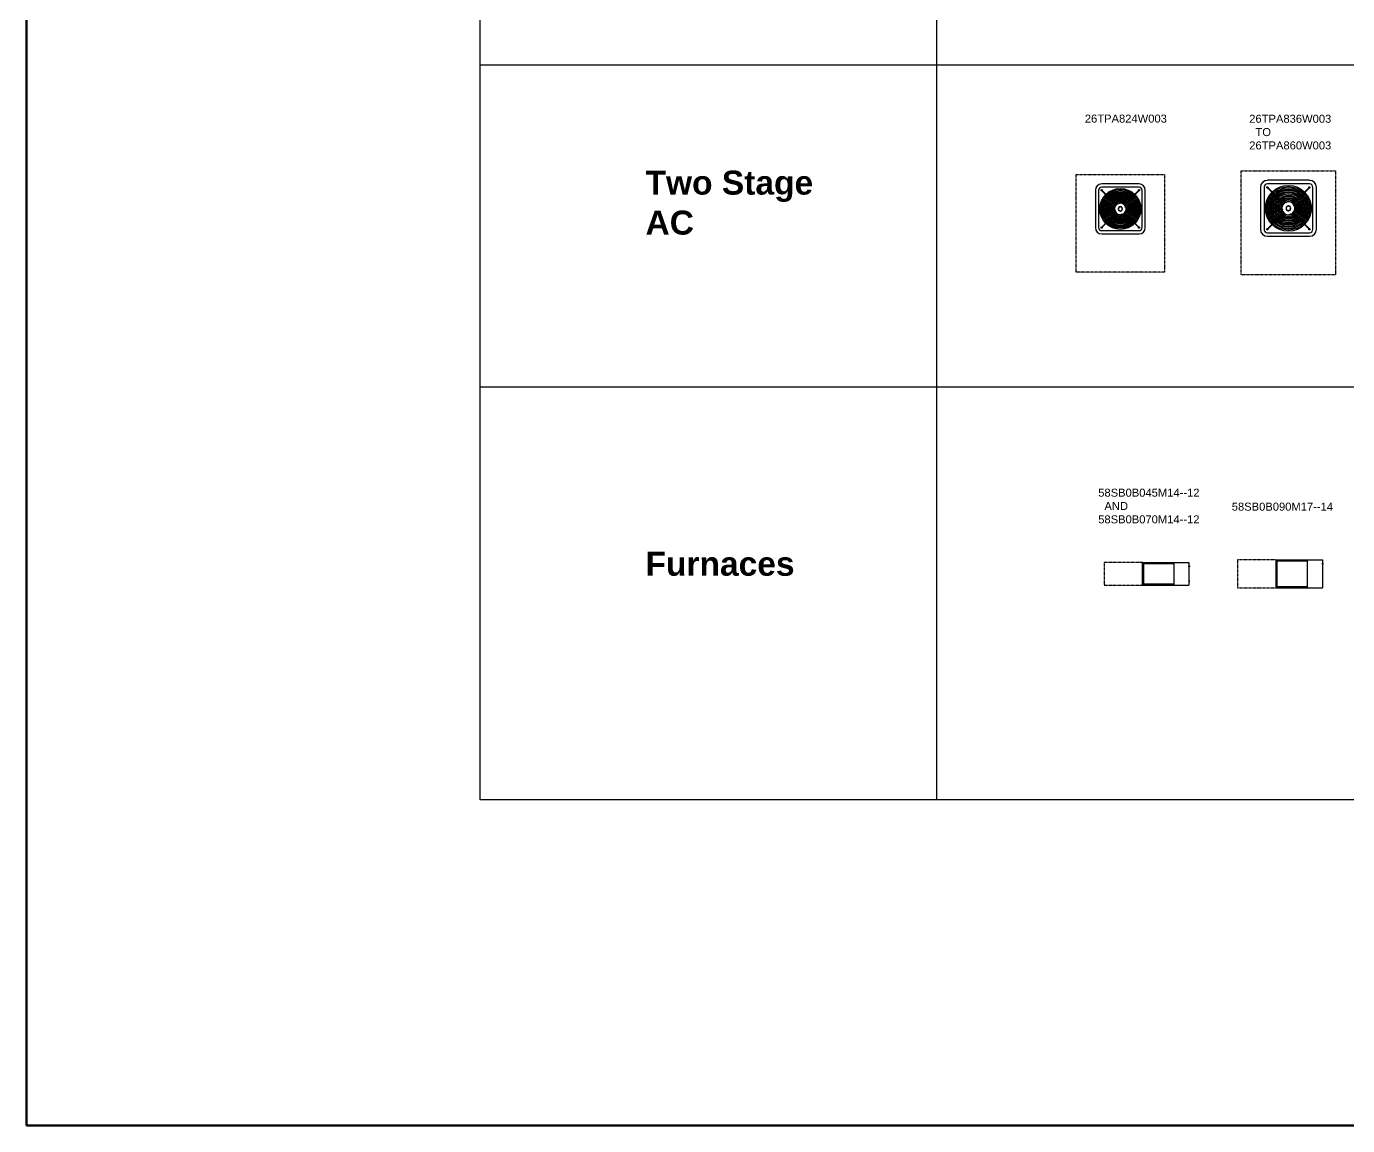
# Model space of a CAD drawing. Header units: inches. Extents: x 2025 to 34930, y -6955 to 4650.
# Drawn here: x 27323 to 28149, y 89 to 776 of the extents above; entities that cross this region are included whole.
import ezdxf

# ---------------------------------------------------------------- set-up
doc = ezdxf.new("R2010")
doc.units = ezdxf.units.IN
doc.header["$MEASUREMENT"] = 0
doc.linetypes.add('CENTER', pattern=[0.6, 0.375, -0.075, 0.075, -0.075])
doc.layers.add('M-HVAC-EXHS-DUCT', color=3, linetype='Continuous', lineweight=50)
doc.styles.add('style1', font='arial.ttf', dxfattribs={"height": 5})
doc.styles.add('TITLE', font='arialbd.ttf')

# ---------------------------------------------------------------- blocks, each defined once
blk = doc.blocks.new('26TPA824W003')
at = {"linetype": 'CENTER'}
for p, q in [((59.94, -1856.98), (59.94, -1795.79)), ((59.94, -1795.79), (115.12, -1795.79)), ((115.12, -1795.79), (115.12, -1856.98)), ((115.12, -1856.98), (59.94, -1856.98))]:
    blk.add_line(p, q, dxfattribs=at)
for p, q in [((71.94, -1805.71), (71.94, -1829.05)), ((73.96, -1805.71), (73.96, -1829.05)), ((99.2, -1801.79), (75.86, -1801.79)), ((99.2, -1803.81), (75.86, -1803.81)), ((84.6, -1814.64), (76.02, -1806.06)), ((84.79, -1814.45), (76.21, -1805.87)), ((90.27, -1814.45), (98.85, -1805.87)), ((90.46, -1814.64), (99.04, -1806.06)), ((101.1, -1829.05), (101.1, -1805.71)), ((103.12, -1829.05), (103.12, -1805.71)), ((73.96, -1817.25), (83.52, -1817.25)), ((73.96, -1817.52), (83.52, -1817.52)), ((84.6, -1820.12), (76.02, -1828.7)), ((84.79, -1820.31), (76.21, -1828.89)), ((90.27, -1820.31), (98.85, -1828.89)), ((90.46, -1820.12), (99.04, -1828.7)), ((91.54, -1817.25), (101.1, -1817.25)), ((91.54, -1817.52), (101.1, -1817.52)), ((75.86, -1830.95), (99.2, -1830.95)), ((75.86, -1832.98), (99.2, -1832.98))]:
    blk.add_line(p, q)
for centre, radius in [((87.53, -1817.38), 12.78), ((87.53, -1817.38), 12.1), ((75.86, -1805.71), 0.387), ((87.53, -1817.38), 11.43), ((87.53, -1817.38), 10.75), ((87.53, -1817.38), 10.08), ((99.2, -1805.71), 0.387), ((87.53, -1817.38), 9.4), ((87.53, -1817.38), 8.73), ((87.53, -1817.38), 8.06), ((87.53, -1817.38), 7.38), ((87.53, -1817.38), 6.71), ((87.53, -1817.38), 6.03), ((87.53, -1817.38), 5.36), ((87.53, -1817.38), 4.68), ((87.53, -1817.38), 4.01), ((86.51, -1814.13), 0.0994), ((84.25, -1818.38), 0.0994), ((88.58, -1820.62), 0.0994), ((90.75, -1816.32), 0.0994), ((75.86, -1829.05), 0.387), ((99.2, -1829.05), 0.387)]:
    blk.add_circle(centre, radius)
for centre, radius, start, end in [((75.86, -1805.71), 3.92, 90, 180), ((75.86, -1805.71), 1.9, 90, 180), ((99.2, -1805.71), 3.92, 0, 90), ((99.2, -1805.71), 1.9, 0, 90), ((87.53, -1817.38), 3.74, 114.01996, 191.84574), ((87.53, -1817.38), 3.61, 114.25319, 191.6125), ((86.03, -1814.03), 0.0678, 287.81031, 120.45856), ((87.53, -1817.38), 1.36, 112.62519, 192.72634), ((86.82, -1813.77), 0.0734, 130.31031, 265.31031), ((87.53, -1817.38), 3.74, 24.45792, 101.60065), ((87.53, -1817.38), 3.61, 24.49827, 101.36742), ((87.03, -1816.19), 0.0674, 292.62519, 112.62519), ((87.27, -1816.12), 0.0674, 101.73713, 281.73713), ((87.53, -1817.38), 1.36, 23.26936, 101.73713), ((87.53, -1817.38), 1.22, 23.26936, 101.73713), ((90.87, -1815.86), 0.0675, 202.30066, 24.45805), ((83.93, -1818.12), 0.0674, 191.6125, 11.6125), ((84.18, -1818.9), 0.0678, 18.05539, 210.70364), ((87.53, -1817.38), 3.74, 204.26504, 281.60065), ((87.53, -1817.38), 3.61, 204.49827, 281.36742), ((86.27, -1817.67), 0.0674, 192.72634, 12.72634), ((86.36, -1817.92), 0.0674, 24.81233, 204.81233), ((87.53, -1817.38), 1.36, 204.81233, 282.23415), ((87.53, -1817.38), 1.22, 112.62519, 192.72634), ((87.53, -1817.38), 1.22, 204.81233, 282.23415), ((87.8, -1818.64), 0.0674, 282.23415, 102.23415), ((88.07, -1818.55), 0.0674, 114.74282, 294.74282), ((87.53, -1817.38), 1.22, 294.74282, 11.26847), ((87.53, -1817.38), 1.36, 294.74282, 11.26847), ((88.26, -1820.98), 0.0678, 275.16205, 107.81031), ((88.71, -1816.87), 0.0674, 203.26936, 23.26936), ((88.79, -1817.13), 0.0674, 11.26847, 191.26847), ((89.04, -1820.73), 0.0674, 114.25319, 294.25319), ((87.53, -1817.38), 3.61, 294.25319, 11.6125), ((87.53, -1817.38), 3.74, 294.01996, 11.65286), ((91.13, -1816.64), 0.0674, 11.6125, 191.6125), ((75.86, -1829.05), 3.92, 180, 270), ((75.86, -1829.05), 1.9, 180, 270), ((99.2, -1829.05), 3.92, 270, 0), ((99.2, -1829.05), 1.9, 270, 0)]:
    blk.add_arc(centre, radius, start, end)
blk = doc.blocks.new('26TPA836W003')
at = {"linetype": 'CENTER'}
for p, q in [((163.04, -1858.51), (163.04, -1793.51)), ((163.04, -1793.51), (222.04, -1793.51)), ((222.04, -1793.51), (222.04, -1858.51)), ((222.04, -1858.51), (163.04, -1858.51))]:
    blk.add_line(p, q, dxfattribs=at)
for p, q in [((205.64, -1799.51), (179.44, -1799.51)), ((175.04, -1803.92), (175.04, -1830.11)), ((177.31, -1803.92), (177.31, -1830.11)), ((205.64, -1801.78), (179.44, -1801.78)), ((189.25, -1813.94), (179.62, -1804.31)), ((189.46, -1813.73), (179.83, -1804.1)), ((195.61, -1813.73), (205.24, -1804.1)), ((195.82, -1813.94), (205.45, -1804.31)), ((207.77, -1830.11), (207.77, -1803.92)), ((210.04, -1830.11), (210.04, -1803.92)), ((177.31, -1816.86), (188.04, -1816.86)), ((177.31, -1817.17), (188.04, -1817.17)), ((189.25, -1820.09), (179.62, -1829.72)), ((189.46, -1820.3), (179.83, -1829.93)), ((195.61, -1820.3), (205.24, -1829.93)), ((195.82, -1820.09), (205.45, -1829.72)), ((197.03, -1816.86), (207.77, -1816.86)), ((197.03, -1817.17), (207.77, -1817.17)), ((179.44, -1832.24), (205.64, -1832.24)), ((179.44, -1834.51), (205.64, -1834.51))]:
    blk.add_line(p, q)
for centre, radius in [((192.54, -1817.01), 14.34), ((192.54, -1817.01), 13.58), ((179.44, -1803.92), 0.434), ((192.54, -1817.01), 12.82), ((192.54, -1817.01), 12.07), ((192.54, -1817.01), 11.31), ((192.54, -1817.01), 10.55), ((192.54, -1817.01), 9.8), ((205.64, -1803.92), 0.434), ((192.54, -1817.01), 9.04), ((192.54, -1817.01), 8.28), ((192.54, -1817.01), 7.53), ((192.54, -1817.01), 6.77), ((192.54, -1817.01), 6.01), ((192.54, -1817.01), 5.26), ((192.54, -1817.01), 4.5), ((191.39, -1813.37), 0.112), ((196.15, -1815.82), 0.112), ((188.85, -1818.14), 0.112), ((193.72, -1820.65), 0.112), ((179.44, -1830.11), 0.434), ((205.64, -1830.11), 0.434)]:
    blk.add_circle(centre, radius)
for centre, radius, start, end in [((179.44, -1803.92), 4.4, 90, 180), ((205.64, -1803.92), 4.4, 0, 90), ((179.44, -1803.92), 2.13, 90, 180), ((205.64, -1803.92), 2.13, 0, 90), ((192.54, -1817.01), 4.2, 114.01996, 191.84574), ((192.54, -1817.01), 4.05, 114.25319, 191.6125), ((190.85, -1813.25), 0.0761, 287.81031, 120.45856), ((192.54, -1817.01), 1.52, 112.62519, 192.72634), ((192.54, -1817.01), 1.37, 112.62519, 192.72634), ((191.75, -1812.97), 0.0824, 130.31031, 265.31031), ((192.54, -1817.01), 4.2, 24.45792, 101.60065), ((192.54, -1817.01), 4.05, 24.49827, 101.36742), ((191.98, -1815.68), 0.0757, 292.62519, 112.62519), ((192.24, -1815.6), 0.0757, 101.73713, 281.73713), ((192.54, -1817.01), 1.52, 23.26936, 101.73713), ((192.54, -1817.01), 1.37, 23.26936, 101.73713), ((192.54, -1817.01), 4.2, 294.01996, 11.65286), ((196.29, -1815.31), 0.0757, 202.30066, 24.45805), ((196.57, -1816.18), 0.0757, 11.6125, 191.6125), ((188.5, -1817.84), 0.0757, 191.6125, 11.6125), ((188.78, -1818.72), 0.0761, 18.05539, 210.70364), ((192.54, -1817.01), 4.2, 204.26504, 281.60065), ((192.54, -1817.01), 4.05, 204.49827, 281.36742), ((191.13, -1817.33), 0.0757, 192.72634, 12.72634), ((191.22, -1817.62), 0.0757, 24.81233, 204.81233), ((192.54, -1817.01), 1.52, 204.81233, 282.23415), ((192.54, -1817.01), 1.37, 204.81233, 282.23415), ((192.84, -1818.43), 0.0757, 282.23415, 102.23415), ((193.14, -1818.33), 0.0757, 114.74282, 294.74282), ((192.54, -1817.01), 1.37, 294.74282, 11.26847), ((192.54, -1817.01), 1.52, 294.74282, 11.26847), ((193.36, -1821.05), 0.0761, 275.16205, 107.81031), ((193.87, -1816.44), 0.0757, 203.26936, 23.26936), ((193.95, -1816.73), 0.0757, 11.26847, 191.26847), ((194.23, -1820.77), 0.0757, 114.25319, 294.25319), ((192.54, -1817.01), 4.05, 294.25319, 11.6125), ((179.44, -1830.11), 4.4, 180, 270), ((179.44, -1830.11), 2.13, 180, 270), ((205.64, -1830.11), 4.4, 270, 0), ((205.64, -1830.11), 2.13, 270, 0)]:
    blk.add_arc(centre, radius, start, end)
blk = doc.blocks.new('58SB0B045M14--12')
at = {"linetype": 'CENTER'}
for p, q in [((81.37, -2038.35), (57.37, -2038.35)), ((57.37, -2038.35), (57.37, -2052.54)), ((57.37, -2052.54), (81.37, -2052.54))]:
    blk.add_line(p, q, dxfattribs=at)
for p, q in [((81.37, -2052.54), (81.37, -2038.35)), ((81.37, -2038.35), (110.37, -2038.35)), ((82.12, -2039.1), (81.37, -2038.35)), ((101.12, -2052.54), (101.12, -2038.35)), ((110.37, -2038.35), (110.37, -2052.54)), ((82.12, -2051.79), (82.12, -2039.1)), ((82.12, -2039.1), (101.12, -2039.1)), ((82.12, -2051.79), (81.37, -2052.54)), ((81.37, -2052.54), (110.37, -2052.54)), ((82.12, -2051.79), (101.12, -2051.79))]:
    blk.add_line(p, q)
for points in [[(110.37, -2040.48), (110.63, -2040.48), (110.63, -2041.19), (110.37, -2041.19)], [(110.37, -2050.41), (110.63, -2050.41), (110.63, -2049.7), (110.37, -2049.7)]]:
    blk.add_lwpolyline(points, close=True)
blk = doc.blocks.new('58SB0B090M17--14')
at = {"linetype": 'CENTER'}
for p, q in [((180.31, -2035.53), (156.31, -2035.53)), ((156.31, -2035.53), (156.31, -2053.03)), ((156.31, -2053.03), (180.31, -2053.03))]:
    blk.add_line(p, q, dxfattribs=at)
for p, q in [((180.31, -2035.53), (209.31, -2035.53)), ((181.06, -2036.28), (180.31, -2035.53)), ((180.31, -2053.03), (180.31, -2035.53)), ((181.06, -2052.28), (181.06, -2036.28)), ((181.06, -2036.28), (200.06, -2036.28)), ((200.06, -2053.03), (200.06, -2035.53)), ((209.31, -2035.53), (209.31, -2053.03)), ((181.06, -2052.28), (180.31, -2053.03)), ((180.31, -2053.03), (209.31, -2053.03)), ((181.06, -2052.28), (200.06, -2052.28))]:
    blk.add_line(p, q)
for points in [[(209.31, -2037.66), (209.56, -2037.66), (209.56, -2038.36), (209.31, -2038.36)], [(209.31, -2050.9), (209.56, -2050.9), (209.56, -2050.19), (209.31, -2050.19)]]:
    blk.add_lwpolyline(points, close=True)

msp = doc.modelspace()

# ---------------------------------------------------------------- linework, layer by layer
for p, q in [((27891.59, 2792.2), (27891.59, 292.94)), ((27606.48, 752.42), (30358.53, 752.42)), ((27606.48, 551.15), (30358.53, 551.15))]:
    msp.add_line(p, q)
msp.add_lwpolyline([(30358.53, 292.94), (27606.48, 292.94), (27606.48, 2792.2), (30358.53, 2792.2)])
at = {"layer": 'M-HVAC-EXHS-DUCT'}
msp.add_lwpolyline([(27322.97, 3394.72), (34930.35, 3394.72), (34930.35, 89.34), (27322.97, 89.34)], close=True, dxfattribs=at)

# ---------------------------------------------------------------- block references
for name, p in [('26TPA836W003', (27919, 2479.75)), ('26TPA824W003', (27919, 2479.75)), ('58SB0B045M14--12', (27939, 2479.75)), ('58SB0B090M17--14', (27923.5, 2478.59))]:
    msp.add_blockref(name, p)

# ---------------------------------------------------------------- texts
at = {"attachment_point": 1}
for s, width, gutter_width, heights, insert, char_height, style in [('26TPA824W003', 87.4539, 25, [30.21], (27984.34, 721.33), 5, 'style1'), ('26TPA836W003\\P  TO\\P26TPA860W003', 87.4539, 25, [30.21], (28087.07, 721.23), 5, 'style1'), ('Two Stage AC', 131.421, 75, [0], (27709.81, 686.31), 15, 'TITLE'), ('58SB0B045M14--12\\P  AND\\P58SB0B070M14--12', 87.4539, 25, [30.21], (27992.7, 487.48), 5, 'style1'), ('58SB0B090M17--14', 87.4539, 25, [30.21], (28076.14, 478.75), 5, 'style1'), ('Furnaces', 131.421, 75, [0], (27709.81, 448.05), 15, 'TITLE')]:
    msp.add_mtext_dynamic_manual_height_columns(s, width=width, gutter_width=gutter_width, heights=heights, dxfattribs=dict(at, insert=insert, char_height=char_height, style=style))

doc.saveas('drawing.dxf')
